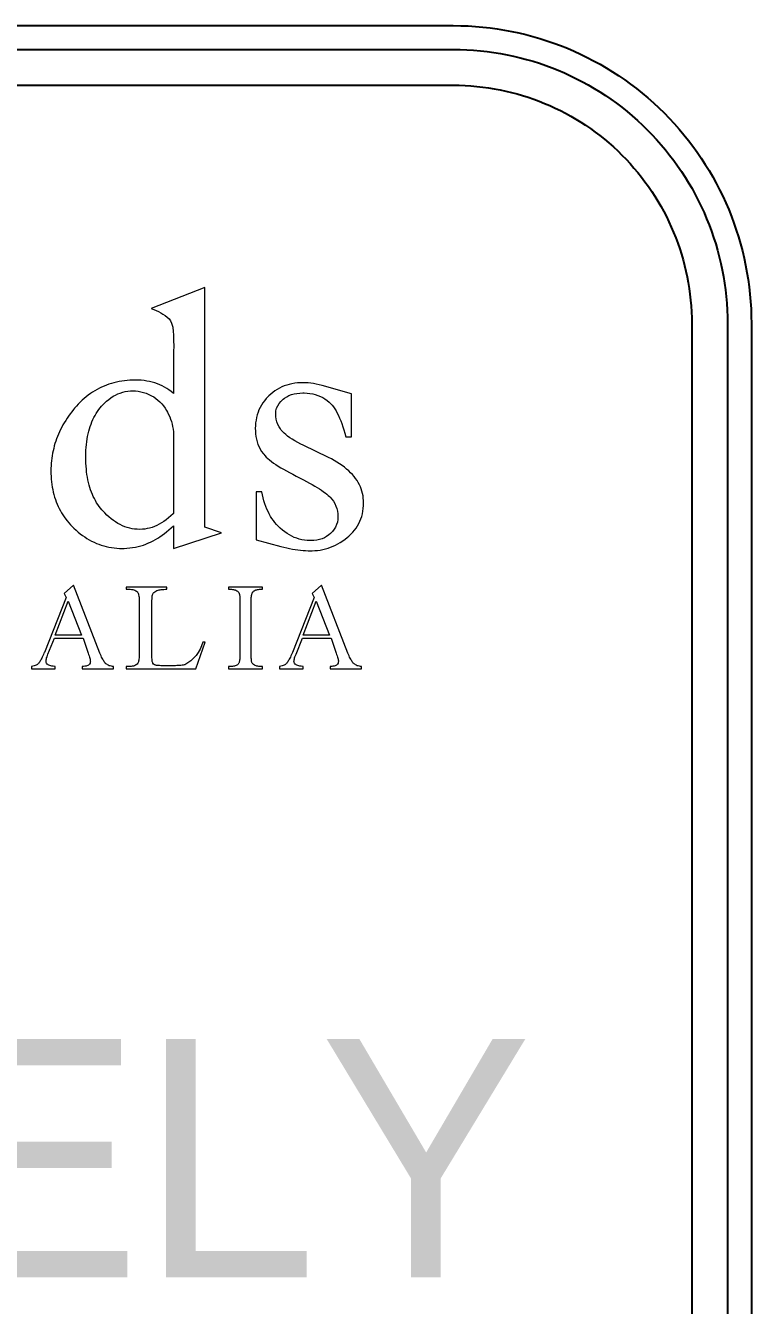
# Model space of a CAD drawing. Extents: x 172.7 to 212.3, y 196.6 to 230.7.
# Drawn here: x 202.31 to 212.35, y 213.04 to 230.75 of the extents above; entities that cross this region are included whole.
import ezdxf

# ---------------------------------------------------------------- set-up
doc = ezdxf.new("R2010")
doc.units = 0
doc.header["$LTSCALE"] = 12
doc.header["$MEASUREMENT"] = 0
doc.layers.add('L18', color=4, linetype='CONTINUOUS')
doc.styles.add('DSERIES', font='Dseries')

msp = doc.modelspace()

# ---------------------------------------------------------------- linework, layer by layer
at = {"layer": 'L18'}
for points in [[(172.748, 205.174), (172.748, 226.624, -0.414214), (176.873, 230.749), (208.223, 230.749, -0.414214), (212.348, 226.624), (212.348, 205.174, -0.414214), (208.223, 201.049), (176.873, 201.049, -0.414214)], [(173.078, 205.174), (173.078, 226.624, -0.414214), (176.873, 230.419), (208.223, 230.419, -0.414214), (212.018, 226.624), (212.018, 205.174, -0.414214), (208.223, 201.379), (176.873, 201.379, -0.414214)], [(173.573, 205.174), (173.573, 226.624, -0.414214), (176.873, 229.924), (208.223, 229.924, -0.414214), (211.523, 226.624), (211.523, 205.174, -0.414214), (208.223, 201.874), (176.873, 201.874, -0.414214)]]:
    msp.add_lwpolyline(points, format="xyb", close=True, dxfattribs=at)
at = {"layer": 'L18', "lineweight": 0}
for points in [[(204.045, 226.832, -0.102516), (204.292, 226.69), (204.31, 226.664), (204.326, 226.63), (204.339, 226.588), (204.341, 226.573), (204.344, 226.555), (204.346, 226.533), (204.348, 226.508), (204.35, 226.479), (204.352, 226.447), (204.353, 226.411), (204.354, 226.372), (204.355, 226.33), (204.35, 226.222), (204.35, 226.172), (204.351, 226.119), (204.351, 226.063), (204.351, 225.658), (204.346, 225.662), (204.318, 225.686), (204.289, 225.707), (204.259, 225.727), (204.228, 225.746), (204.196, 225.762), (204.163, 225.778), (204.129, 225.791), (204.095, 225.803), (204.059, 225.814), (204.022, 225.823), (203.984, 225.83), (203.946, 225.836), (203.906, 225.84), (203.865, 225.842), (203.824, 225.843), (203.787, 225.842), (203.748, 225.841), (203.71, 225.838), (203.672, 225.834), (203.635, 225.829), (203.599, 225.822), (203.562, 225.815), (203.527, 225.806), (203.492, 225.796), (203.458, 225.786), (203.424, 225.773), (203.391, 225.76), (203.358, 225.746), (203.326, 225.73), (203.294, 225.713), (203.263, 225.695), (203.233, 225.676), (203.203, 225.656), (203.173, 225.635), (203.144, 225.612), (203.116, 225.588), (203.088, 225.563), (203.061, 225.537), (203.035, 225.51), (203.009, 225.482), (202.983, 225.452), (202.969, 225.435), (202.945, 225.405), (202.923, 225.375), (202.901, 225.345), (202.88, 225.315), (202.86, 225.284), (202.841, 225.253), (202.823, 225.222), (202.806, 225.19), (202.79, 225.159), (202.775, 225.127), (202.76, 225.095), (202.747, 225.062), (202.734, 225.03), (202.723, 224.997), (202.712, 224.964), (202.703, 224.931), (202.694, 224.898), (202.686, 224.864), (202.679, 224.83), (202.673, 224.796), (202.668, 224.762), (202.664, 224.727), (202.661, 224.693), (202.658, 224.658), (202.657, 224.622), (202.656, 224.587), (202.657, 224.549), (202.658, 224.51), (202.661, 224.473), (202.665, 224.435), (202.669, 224.398), (202.675, 224.362), (202.681, 224.327), (202.689, 224.292), (202.698, 224.258), (202.707, 224.224), (202.718, 224.191), (202.73, 224.158), (202.743, 224.126), (202.757, 224.095), (202.772, 224.065), (202.787, 224.034), (202.804, 224.005), (202.822, 223.976), (202.841, 223.948), (202.861, 223.92), (202.882, 223.893), (202.904, 223.867), (202.927, 223.841), (202.951, 223.815), (202.974, 223.793), (203.003, 223.766), (203.032, 223.74), (203.062, 223.716), (203.092, 223.692), (203.123, 223.671), (203.155, 223.65), (203.187, 223.632), (203.219, 223.614), (203.252, 223.598), (203.285, 223.583), (203.318, 223.57), (203.352, 223.558), (203.387, 223.547), (203.422, 223.538), (203.458, 223.531), (203.493, 223.524), (203.53, 223.519), (203.567, 223.516), (203.604, 223.514), (203.642, 223.513), (203.669, 223.514), (203.708, 223.516), (203.747, 223.519), (203.786, 223.524), (203.824, 223.53), (203.862, 223.539), (203.898, 223.549), (203.935, 223.56), (203.97, 223.573), (204.006, 223.588), (204.012, 223.59), (204.042, 223.604), (204.072, 223.619), (204.102, 223.636), (204.133, 223.655), (204.164, 223.675), (204.195, 223.697), (204.226, 223.719), (204.257, 223.744), (204.288, 223.77), (204.319, 223.798), (204.351, 223.827), (204.351, 223.513), (205.016, 223.728), (204.786, 223.806), (204.786, 227.126)], [(204.788, 222.215), (204.756, 222.215, -0.210234), (204.507, 221.901), (204.499, 221.9), (204.485, 221.898), (204.47, 221.896), (204.454, 221.894), (204.437, 221.893), (204.419, 221.891), (204.4, 221.891), (204.379, 221.89), (204.358, 221.89), (204.335, 221.889), (204.245, 221.889), (204.225, 221.89), (204.201, 221.89), (204.179, 221.89), (204.16, 221.891), (204.143, 221.892), (204.129, 221.893), (204.117, 221.894), (204.108, 221.896), (204.102, 221.898), (204.09, 221.903), (204.077, 221.912), (204.068, 221.924), (204.066, 221.928), (204.062, 221.938), (204.059, 221.95), (204.056, 221.964), (204.055, 221.98), (204.054, 221.998), (204.053, 222.019), (204.053, 222.758), (204.053, 222.773), (204.054, 222.794), (204.055, 222.813), (204.056, 222.83), (204.058, 222.845), (204.059, 222.858), (204.062, 222.87), (204.065, 222.879), (204.068, 222.886), (204.072, 222.893), (204.081, 222.903), (204.093, 222.913), (204.107, 222.922), (204.123, 222.93), (204.128, 222.932), (204.139, 222.936), (204.152, 222.939), (204.166, 222.941), (204.182, 222.943), (204.199, 222.945), (204.218, 222.946), (204.239, 222.947), (204.261, 222.947), (204.261, 222.978), (203.699, 222.978), (203.699, 222.947), (203.746, 222.947), (203.752, 222.947), (203.77, 222.945), (203.787, 222.943), (203.802, 222.939), (203.817, 222.934), (203.83, 222.927), (203.841, 222.919), (203.852, 222.91), (203.853, 222.909), (203.858, 222.901), (203.863, 222.892), (203.867, 222.882), (203.87, 222.869), (203.873, 222.854), (203.875, 222.838), (203.876, 222.82), (203.877, 222.8), (203.877, 222.778), (203.877, 222.049), (203.877, 222.038), (203.877, 222.018), (203.876, 221.998), (203.874, 221.981), (203.872, 221.966), (203.869, 221.953), (203.866, 221.942), (203.862, 221.933), (203.858, 221.926), (203.857, 221.924), (203.848, 221.913), (203.837, 221.904), (203.825, 221.896), (203.812, 221.89), (203.797, 221.885), (203.781, 221.882), (203.764, 221.88), (203.746, 221.879), (203.699, 221.879), (203.699, 221.848), (204.66, 221.848)]]:
    msp.add_lwpolyline(points, format="xyb", close=True, dxfattribs=at)
for points in [[(204.01, 225.645), (204.048, 225.627), (204.079, 225.609), (204.109, 225.588), (204.137, 225.566), (204.164, 225.541), (204.19, 225.515), (204.213, 225.487), (204.235, 225.456), (204.256, 225.423), (204.27, 225.399), (204.285, 225.367), (204.3, 225.335), (204.312, 225.302), (204.323, 225.269), (204.333, 225.234), (204.34, 225.199), (204.346, 225.163), (204.351, 225.126), (204.351, 223.995), (204.348, 223.992), (204.316, 223.963), (204.284, 223.935), (204.252, 223.91), (204.219, 223.887), (204.187, 223.866), (204.154, 223.847), (204.121, 223.831), (204.088, 223.816), (204.055, 223.804), (204.022, 223.794), (203.988, 223.787), (203.955, 223.781), (203.921, 223.778), (203.887, 223.777), (203.884, 223.777), (203.849, 223.778), (203.814, 223.781), (203.78, 223.786), (203.746, 223.794), (203.712, 223.803), (203.679, 223.814), (203.647, 223.827), (203.614, 223.842), (203.582, 223.86), (203.551, 223.879), (203.52, 223.9), (203.489, 223.923), (203.459, 223.948), (203.429, 223.975), (203.4, 224.005), (203.371, 224.036), (203.361, 224.046), (203.342, 224.07), (203.323, 224.094), (203.305, 224.12), (203.288, 224.146), (203.272, 224.174), (203.257, 224.202), (203.242, 224.231), (203.229, 224.261), (203.216, 224.292), (203.205, 224.324), (203.194, 224.356), (203.185, 224.39), (203.176, 224.425), (203.168, 224.46), (203.161, 224.497), (203.155, 224.534), (203.15, 224.572), (203.146, 224.611), (203.143, 224.651), (203.14, 224.692), (203.139, 224.734), (203.139, 224.776), (203.139, 224.787), (203.139, 224.83), (203.141, 224.871), (203.144, 224.912), (203.147, 224.951), (203.152, 224.99), (203.158, 225.028), (203.164, 225.064), (203.172, 225.1), (203.18, 225.135), (203.19, 225.169), (203.2, 225.202), (203.211, 225.234), (203.224, 225.266), (203.237, 225.296), (203.251, 225.325), (203.267, 225.354), (203.283, 225.381), (203.3, 225.408), (203.318, 225.434), (203.337, 225.458), (203.357, 225.482), (203.378, 225.505), (203.395, 225.522), (203.425, 225.549), (203.455, 225.574), (203.486, 225.597), (203.517, 225.618), (203.549, 225.636), (203.582, 225.651), (203.616, 225.664), (203.65, 225.675), (203.684, 225.684), (203.72, 225.69), (203.756, 225.693), (203.792, 225.694), (203.826, 225.693), (203.862, 225.689), (203.898, 225.682), (203.935, 225.673), (203.972, 225.66)], [(206.253, 223.621), (206.239, 223.621), (206.201, 223.623), (206.164, 223.628), (206.128, 223.634), (206.093, 223.643), (206.058, 223.653), (206.023, 223.666), (205.989, 223.682), (205.956, 223.699), (205.924, 223.719), (205.891, 223.741), (205.86, 223.765), (205.829, 223.791), (205.824, 223.796), (205.8, 223.819), (205.777, 223.844), (205.755, 223.87), (205.734, 223.898), (205.714, 223.927), (205.695, 223.957), (205.677, 223.99), (205.661, 224.023), (205.645, 224.058), (205.63, 224.094), (205.617, 224.132), (205.604, 224.171), (205.593, 224.212), (205.582, 224.254), (205.573, 224.297), (205.494, 224.297), (205.494, 223.632), (205.836, 223.539), (205.878, 223.529), (205.918, 223.52), (205.958, 223.511), (205.997, 223.504), (206.035, 223.497), (206.073, 223.492), (206.109, 223.488), (206.145, 223.484), (206.18, 223.482), (206.215, 223.48), (206.249, 223.48), (206.27, 223.48), (206.308, 223.482), (206.345, 223.485), (206.382, 223.491), (206.419, 223.498), (206.455, 223.507), (206.49, 223.517), (206.525, 223.53), (206.56, 223.543), (206.594, 223.559), (206.627, 223.577), (206.66, 223.596), (206.693, 223.617), (206.725, 223.64), (206.756, 223.664), (206.779, 223.683), (206.807, 223.709), (206.833, 223.736), (206.856, 223.765), (206.878, 223.794), (206.898, 223.824), (206.915, 223.856), (206.931, 223.888), (206.944, 223.922), (206.956, 223.957), (206.965, 223.992), (206.972, 224.029), (206.977, 224.067), (206.98, 224.106), (206.981, 224.146), (206.981, 224.175), (206.978, 224.209), (206.974, 224.241), (206.968, 224.273), (206.959, 224.305), (206.949, 224.336), (206.938, 224.366), (206.924, 224.395), (206.908, 224.425), (206.891, 224.453), (206.872, 224.481), (206.851, 224.508), (206.827, 224.535), (206.803, 224.561), (206.776, 224.587), (206.747, 224.612), (206.717, 224.637), (206.685, 224.661), (206.651, 224.684), (206.614, 224.707), (206.576, 224.729), (206.537, 224.751), (206.495, 224.772), (206.145, 224.942), (206.115, 224.957), (206.072, 224.979), (206.032, 225.002), (205.995, 225.024), (205.962, 225.045), (205.931, 225.067), (205.904, 225.088), (205.881, 225.109), (205.861, 225.13), (205.843, 225.15), (205.832, 225.166), (205.812, 225.197), (205.796, 225.23), (205.783, 225.265), (205.774, 225.302), (205.769, 225.34), (205.767, 225.38), (205.767, 225.385), (205.77, 225.419), (205.779, 225.453), (205.794, 225.485), (205.814, 225.517), (205.839, 225.547), (205.87, 225.577), (205.889, 225.592), (205.919, 225.612), (205.95, 225.628), (205.984, 225.642), (206.02, 225.652), (206.058, 225.659), (206.098, 225.664), (206.141, 225.665), (206.159, 225.665), (206.2, 225.663), (206.24, 225.659), (206.278, 225.652), (206.314, 225.643), (206.349, 225.631), (206.384, 225.617), (206.416, 225.601), (206.447, 225.582), (206.477, 225.562), (206.505, 225.539), (206.508, 225.536), (206.527, 225.516), (206.547, 225.495), (206.565, 225.471), (206.584, 225.445), (206.601, 225.416), (206.618, 225.385), (206.635, 225.353), (206.651, 225.317), (206.667, 225.28), (206.682, 225.24), (206.696, 225.198), (206.71, 225.154), (206.724, 225.108), (206.737, 225.059), (206.816, 225.059), (206.816, 225.654), (206.407, 225.768), (206.366, 225.778), (206.326, 225.787), (206.288, 225.794), (206.251, 225.8), (206.216, 225.804), (206.182, 225.806), (206.15, 225.807), (206.109, 225.806), (206.069, 225.803), (206.029, 225.799), (205.991, 225.792), (205.954, 225.784), (205.918, 225.773), (205.884, 225.762), (205.85, 225.748), (205.817, 225.732), (205.786, 225.714), (205.755, 225.695), (205.726, 225.673), (205.698, 225.65), (205.671, 225.625), (205.66, 225.614), (205.634, 225.586), (205.61, 225.557), (205.588, 225.527), (205.569, 225.496), (205.551, 225.463), (205.535, 225.431), (205.522, 225.397), (205.51, 225.362), (205.501, 225.325), (205.494, 225.289), (205.488, 225.251), (205.485, 225.212), (205.484, 225.172), (205.485, 225.141), (205.488, 225.1), (205.493, 225.061), (205.5, 225.023), (205.51, 224.986), (205.521, 224.951), (205.536, 224.918), (205.552, 224.886), (205.571, 224.856), (205.592, 224.827), (205.6, 224.817), (205.617, 224.798), (205.636, 224.778), (205.658, 224.758), (205.682, 224.737), (205.708, 224.717), (205.737, 224.695), (205.768, 224.674), (205.801, 224.652), (205.836, 224.63), (205.874, 224.608), (205.914, 224.585), (205.956, 224.562), (206.001, 224.539), (206.047, 224.515), (206.057, 224.51), (206.105, 224.486), (206.15, 224.463), (206.192, 224.44), (206.233, 224.418), (206.271, 224.397), (206.307, 224.376), (206.341, 224.355), (206.372, 224.336), (206.401, 224.317), (206.428, 224.298), (206.452, 224.28), (206.474, 224.263), (206.494, 224.246), (206.512, 224.23), (206.518, 224.224), (206.544, 224.195), (206.566, 224.165), (206.585, 224.134), (206.6, 224.1), (206.612, 224.066), (206.62, 224.029), (206.625, 223.991), (206.627, 223.952), (206.625, 223.914), (206.619, 223.878), (206.608, 223.843), (206.594, 223.809), (206.575, 223.778), (206.551, 223.748), (206.524, 223.72), (206.501, 223.7), (206.471, 223.679), (206.44, 223.661), (206.407, 223.647), (206.371, 223.636), (206.334, 223.628), (206.295, 223.623)], [(202.838, 222.887), (202.867, 222.833), (202.565, 222.074), (202.56, 222.061), (202.553, 222.043), (202.545, 222.026), (202.537, 222.01), (202.53, 221.995), (202.523, 221.981), (202.515, 221.968), (202.508, 221.956), (202.501, 221.945), (202.494, 221.935), (202.487, 221.926), (202.481, 221.918), (202.474, 221.911), (202.47, 221.908), (202.461, 221.902), (202.451, 221.897), (202.438, 221.892), (202.422, 221.887), (202.405, 221.883), (202.385, 221.879), (202.385, 221.848), (202.715, 221.848), (202.715, 221.879), (202.705, 221.88), (202.686, 221.882), (202.669, 221.884), (202.653, 221.887), (202.64, 221.891), (202.629, 221.895), (202.619, 221.9), (202.612, 221.905), (202.604, 221.912), (202.595, 221.924), (202.59, 221.936), (202.588, 221.95), (202.588, 221.959), (202.59, 221.97), (202.593, 221.983), (202.596, 221.997), (202.602, 222.013), (202.608, 222.03), (202.615, 222.048), (202.705, 222.271), (203.103, 222.271), (203.169, 222.064), (203.17, 222.062), (203.178, 222.043), (203.184, 222.026), (203.189, 222.009), (203.194, 221.995), (203.197, 221.981), (203.2, 221.969), (203.201, 221.958), (203.202, 221.948), (203.201, 221.938), (203.197, 221.924), (203.19, 221.912), (203.179, 221.901), (203.175, 221.899), (203.166, 221.894), (203.155, 221.889), (203.142, 221.885), (203.127, 221.883), (203.109, 221.88), (203.09, 221.879), (203.09, 221.848), (203.522, 221.848), (203.522, 221.879), (203.507, 221.88), (203.492, 221.883), (203.477, 221.886), (203.463, 221.89), (203.451, 221.896), (203.439, 221.902), (203.428, 221.909), (203.418, 221.917), (203.415, 221.92), (203.408, 221.927), (203.401, 221.936), (203.394, 221.945), (203.387, 221.956), (203.38, 221.967), (203.372, 221.981), (203.365, 221.995), (203.357, 222.01), (203.35, 222.027), (203.342, 222.045), (203.334, 222.064), (202.969, 223.003)], [(206.269, 222.887), (206.299, 222.833), (205.997, 222.074), (205.992, 222.061), (205.984, 222.043), (205.977, 222.026), (205.969, 222.01), (205.962, 221.995), (205.954, 221.981), (205.947, 221.968), (205.94, 221.956), (205.933, 221.945), (205.926, 221.935), (205.919, 221.926), (205.913, 221.918), (205.906, 221.911), (205.902, 221.908), (205.893, 221.902), (205.882, 221.897), (205.869, 221.892), (205.854, 221.887), (205.837, 221.883), (205.817, 221.879), (205.817, 221.848), (206.146, 221.848), (206.146, 221.879), (206.137, 221.88), (206.118, 221.882), (206.1, 221.884), (206.085, 221.887), (206.072, 221.891), (206.06, 221.895), (206.051, 221.9), (206.044, 221.905), (206.036, 221.912), (206.027, 221.924), (206.021, 221.936), (206.019, 221.95), (206.02, 221.959), (206.022, 221.97), (206.024, 221.983), (206.028, 221.997), (206.033, 222.013), (206.04, 222.03), (206.047, 222.048), (206.137, 222.271), (206.535, 222.271), (206.601, 222.064), (206.602, 222.062), (206.609, 222.043), (206.616, 222.026), (206.621, 222.009), (206.625, 221.995), (206.629, 221.981), (206.631, 221.969), (206.633, 221.958), (206.633, 221.948), (206.632, 221.938), (206.629, 221.924), (206.621, 221.912), (206.611, 221.901), (206.607, 221.899), (206.598, 221.894), (206.587, 221.889), (206.574, 221.885), (206.558, 221.883), (206.541, 221.88), (206.522, 221.879), (206.522, 221.848), (206.954, 221.848), (206.954, 221.879), (206.939, 221.88), (206.924, 221.883), (206.909, 221.886), (206.895, 221.89), (206.882, 221.896), (206.87, 221.902), (206.86, 221.909), (206.85, 221.917), (206.846, 221.92), (206.84, 221.927), (206.833, 221.936), (206.826, 221.945), (206.819, 221.956), (206.811, 221.967), (206.804, 221.981), (206.797, 221.995), (206.789, 222.01), (206.781, 222.027), (206.774, 222.045), (206.766, 222.064), (206.4, 223.003)], [(202.895, 222.784), (203.08, 222.311), (202.715, 222.311)], [(206.326, 222.784), (206.512, 222.311), (206.146, 222.311)]]:
    msp.add_lwpolyline(points, close=True, dxfattribs=at)
msp.add_lwpolyline([(205.584, 222.978), (205.115, 222.978), (205.115, 222.947), (205.153, 222.947), (205.155, 222.947), (205.167, 222.946), (205.18, 222.944), (205.192, 222.942), (205.204, 222.938), (205.216, 222.933), (205.228, 222.927), (205.238, 222.92), (205.248, 222.911), (205.256, 222.901), (205.261, 222.891), (205.262, 222.886), (205.264, 222.878), (205.266, 222.868), (205.268, 222.857), (205.269, 222.844), (205.27, 222.83), (205.271, 222.814), (205.271, 222.797), (205.271, 222.778), (205.271, 222.048), (205.271, 222.047), (205.271, 222.027), (205.271, 222.01), (205.269, 221.993), (205.268, 221.978), (205.266, 221.965), (205.264, 221.953), (205.262, 221.942), (205.259, 221.933), (205.256, 221.926), (205.252, 221.92), (205.245, 221.912), (205.237, 221.904), (205.228, 221.898), (205.218, 221.892), (205.207, 221.887), (205.195, 221.884), (205.182, 221.881), (205.168, 221.879), (205.153, 221.879), (205.115, 221.879), (205.115, 221.848), (205.584, 221.848), (205.584, 221.879), (205.544, 221.879), (205.544, 221.879), (205.531, 221.88), (205.518, 221.881), (205.506, 221.884), (205.494, 221.888), (205.482, 221.893), (205.471, 221.899), (205.46, 221.906), (205.45, 221.915), (205.442, 221.925), (205.437, 221.935), (205.435, 221.939), (205.433, 221.948), (205.431, 221.957), (205.43, 221.969), (205.429, 221.981), (205.428, 221.996), (205.427, 222.012), (205.427, 222.029), (205.426, 222.048), (205.426, 222.778), (205.426, 222.78), (205.427, 222.799), (205.427, 222.817), (205.428, 222.833), (205.43, 222.848), (205.431, 222.861), (205.434, 222.873), (205.436, 222.883), (205.439, 222.892), (205.443, 222.9), (205.447, 222.906), (205.453, 222.913), (205.461, 222.921), (205.47, 222.928), (205.48, 222.934), (205.491, 222.938), (205.503, 222.942), (205.516, 222.945), (205.53, 222.946), (205.544, 222.947), (205.584, 222.947), (205.584, 222.978)], dxfattribs=at)

# ---------------------------------------------------------------- texts
at = {"layer": 'L18', "style": 'DSERIES'}
for s, p in [('E', (200.959, 213.424)), ('L', (203.886, 213.424)), ('Y', (206.374, 213.424))]:
    msp.add_text(s, height=3.3, dxfattribs=at).set_placement(p)

doc.saveas('drawing.dxf')
